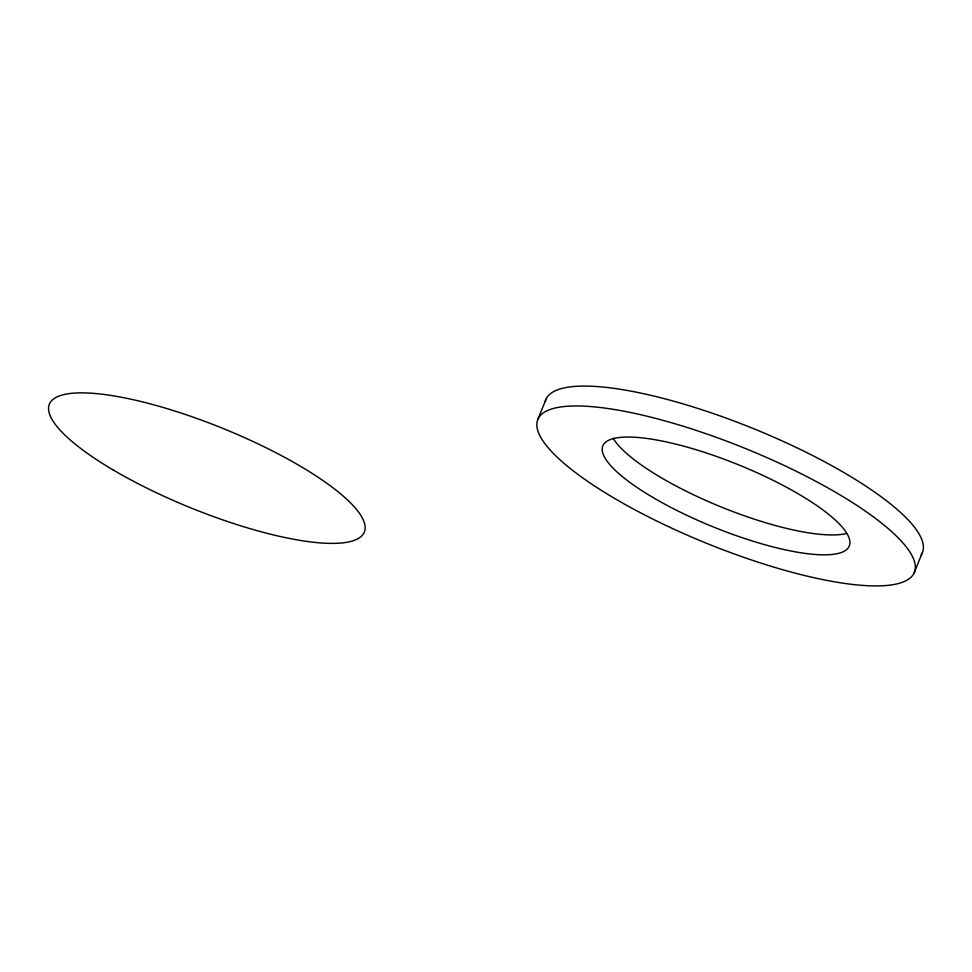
<?xml version="1.0" encoding="UTF-8"?>
<svg xmlns="http://www.w3.org/2000/svg" width="972" height="972" viewBox="0 0 972 972"><rect width="100%" height="100%" fill="white"/><g stroke="black" fill="none" stroke-linecap="round" stroke-linejoin="round"><path stroke-width="1.46" d="M537.941 419.163L546.021 399.285M914.215 572.715A203.209 51.224 22.1 0 0 649.843 416.915A203.209 51.224 22.1 0 0 614.183 498.186A203.209 51.224 22.1 0 0 914.215 572.715L922.282 552.837M545.231 401.679A203.209 51.224 22.1 0 1 754.734 429.138A203.209 51.224 22.1 0 1 921.055 555.048M846.43 533.519A133.006 33.522 22.1 0 1 720.677 506.777A133.006 33.522 22.1 0 1 613.211 438.348M113.262 470.011A169.954 42.841 22.1 0 0 364.196 532.352A169.954 42.841 22.1 0 0 143.091 402.031A169.954 42.841 22.1 0 0 113.262 470.011M652.844 497.409A133.006 33.522 22.1 0 0 849.224 546.191A133.006 33.522 22.1 0 0 676.184 444.216A133.006 33.522 22.1 0 0 652.844 497.409"/></g></svg>
